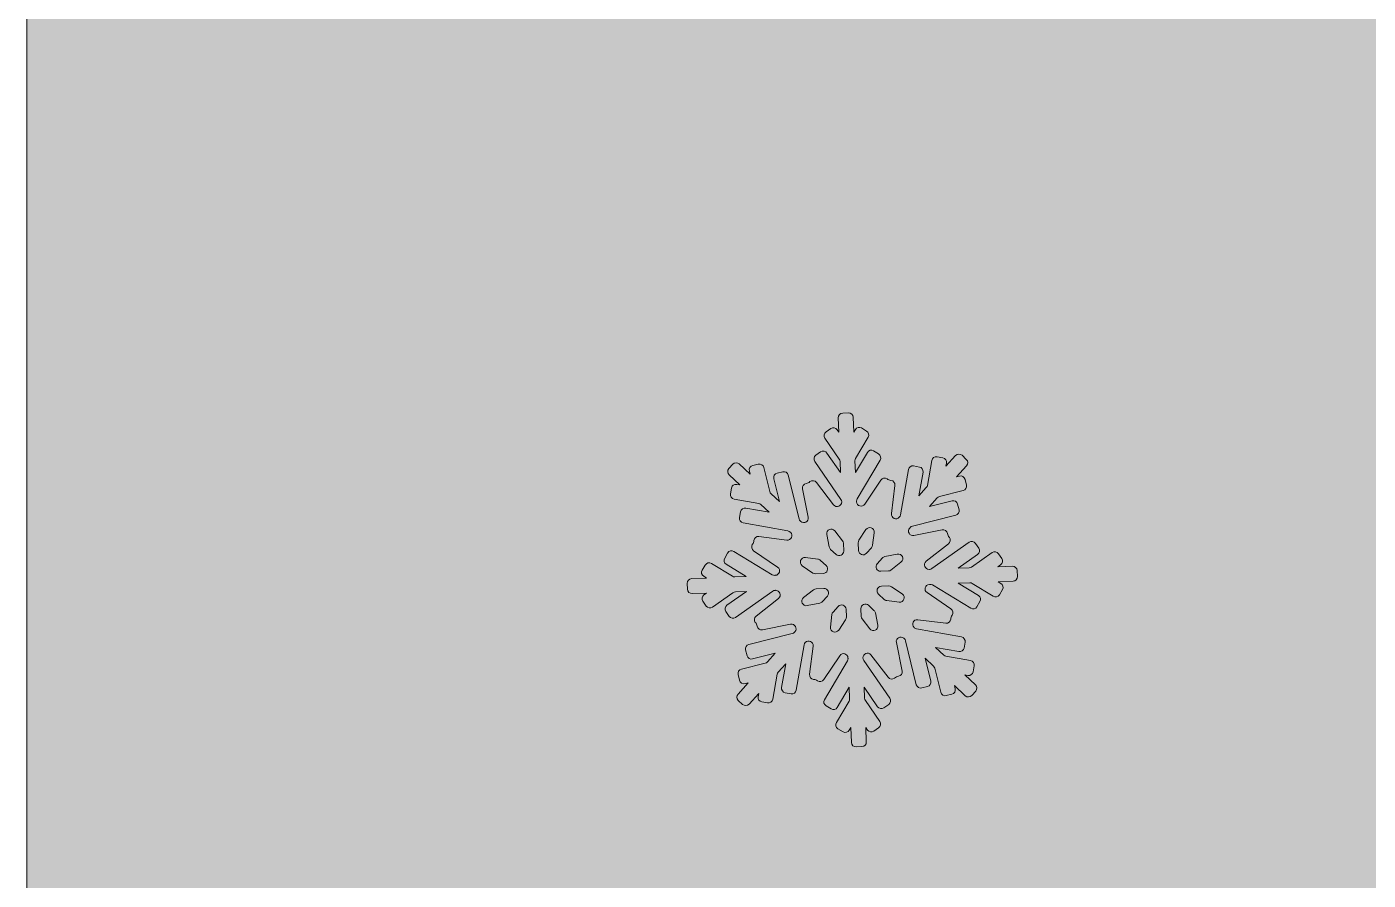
# Model space of a CAD drawing. Header units: millimetres. Extents: x 66 to 235, y -115 to -12.
# Drawn here: x 161.42 to 180.83, y -86.54 to -74.19 of the extents above; entities that cross this region are included whole.
import ezdxf

# ---------------------------------------------------------------- set-up
doc = ezdxf.new("R2010")
doc.units = ezdxf.units.MM
doc.header["$MEASUREMENT"] = 0
doc.layers.add('engraving', color=7, linetype='Continuous')
doc.layers.add('Layer 1', color=7, linetype='Continuous')

# ---------------------------------------------------------------- blocks, each defined once
blk = doc.blocks.new('block 2')
at = {"layer": 'engraving', "lineweight": 0}
for points, knots in [([(175.753, -82.056), (175.752, -82.02), (175.721, -81.992), (175.685, -81.993), (175.685, -81.993), (175.476, -82.001), (175.476, -82.001), (175.476, -82.001), (175.515, -81.974), (175.515, -81.974), (175.545, -81.953), (175.552, -81.913), (175.531, -81.883), (175.531, -81.883), (175.483, -81.813), (175.483, -81.813), (175.462, -81.783), (175.421, -81.776), (175.391, -81.797), (175.391, -81.797), (175.095, -82.006), (175.095, -82.006), (175.085, -82.013), (175.072, -82.017), (175.06, -82.018), (175.06, -82.018), (174.9, -82.024), (174.9, -82.024), (174.9, -82.024), (175.182, -81.825), (175.182, -81.825), (175.211, -81.804), (175.218, -81.764), (175.198, -81.734), (175.198, -81.734), (175.149, -81.664), (175.149, -81.664), (175.128, -81.634), (175.087, -81.627), (175.057, -81.648), (175.057, -81.648), (174.519, -82.028), (174.519, -82.028), (174.508, -82.035), (174.496, -82.039), (174.483, -82.04), (174.483, -82.04), (174.48, -82.04), (174.48, -82.04), (174.417, -82.043), (174.387, -81.962), (174.437, -81.923), (174.437, -81.923), (174.76, -81.669), (174.76, -81.669), (174.788, -81.646), (174.793, -81.605), (174.772, -81.577), (174.772, -81.577), (174.761, -81.563), (174.761, -81.563), (174.755, -81.555), (174.751, -81.546), (174.749, -81.536), (174.749, -81.536), (174.746, -81.52), (174.746, -81.52), (174.739, -81.484), (174.704, -81.461), (174.668, -81.468), (174.668, -81.468), (174.26, -81.549), (174.26, -81.549), (174.198, -81.562), (174.156, -81.488), (174.199, -81.441), (174.199, -81.441), (174.206, -81.433), (174.206, -81.433), (174.215, -81.424), (174.226, -81.417), (174.238, -81.414), (174.238, -81.414), (174.864, -81.257), (174.864, -81.257), (174.899, -81.248), (174.92, -81.213), (174.912, -81.178), (174.912, -81.178), (174.891, -81.094), (174.891, -81.094), (174.882, -81.059), (174.847, -81.038), (174.812, -81.047), (174.812, -81.047), (174.484, -81.129), (174.484, -81.129), (174.484, -81.129), (174.597, -81.005), (174.597, -81.005), (174.605, -80.996), (174.617, -80.989), (174.629, -80.986), (174.629, -80.986), (174.972, -80.9), (174.972, -80.9), (175.007, -80.891), (175.028, -80.855), (175.02, -80.82), (175.02, -80.82), (174.999, -80.737), (174.999, -80.737), (174.99, -80.702), (174.955, -80.68), (174.92, -80.689), (174.92, -80.689), (174.875, -80.7), (174.875, -80.7), (174.875, -80.7), (175.022, -80.54), (175.022, -80.54), (175.046, -80.513), (175.044, -80.472), (175.018, -80.447), (175.018, -80.447), (174.956, -80.389), (174.956, -80.389), (174.929, -80.364), (174.887, -80.366), (174.863, -80.393), (174.863, -80.393), (174.722, -80.547), (174.722, -80.547), (174.722, -80.547), (174.73, -80.501), (174.73, -80.501), (174.737, -80.465), (174.713, -80.431), (174.677, -80.425), (174.677, -80.425), (174.594, -80.41), (174.594, -80.41), (174.558, -80.403), (174.524, -80.427), (174.518, -80.463), (174.518, -80.463), (174.455, -80.824), (174.455, -80.824), (174.453, -80.836), (174.447, -80.848), (174.439, -80.857), (174.439, -80.857), (174.331, -80.975), (174.331, -80.975), (174.331, -80.975), (174.391, -80.634), (174.391, -80.634), (174.397, -80.598), (174.373, -80.564), (174.338, -80.558), (174.338, -80.558), (174.255, -80.543), (174.255, -80.543), (174.219, -80.536), (174.185, -80.56), (174.179, -80.596), (174.179, -80.596), (174.064, -81.252), (174.064, -81.252), (174.062, -81.265), (174.057, -81.276), (174.048, -81.285), (174.048, -81.285), (174.048, -81.285), (174.048, -81.285), (174.005, -81.333), (173.927, -81.297), (173.935, -81.233), (173.935, -81.233), (173.984, -80.824), (173.984, -80.824), (173.989, -80.789), (173.963, -80.756), (173.927, -80.751), (173.927, -80.751), (173.912, -80.749), (173.912, -80.749), (173.901, -80.748), (173.892, -80.744), (173.883, -80.739), (173.883, -80.739), (173.87, -80.73), (173.87, -80.73), (173.84, -80.709), (173.799, -80.718), (173.779, -80.748), (173.779, -80.748), (173.55, -81.095), (173.55, -81.095), (173.515, -81.148), (173.432, -81.125), (173.429, -81.061), (173.429, -81.061), (173.429, -81.054), (173.429, -81.054), (173.429, -81.041), (173.432, -81.029), (173.438, -81.018), (173.438, -81.018), (173.77, -80.458), (173.77, -80.458), (173.789, -80.427), (173.779, -80.387), (173.748, -80.368), (173.748, -80.368), (173.676, -80.324), (173.676, -80.324), (173.644, -80.305), (173.604, -80.315), (173.585, -80.347), (173.585, -80.347), (173.412, -80.638), (173.412, -80.638), (173.412, -80.638), (173.405, -80.47), (173.405, -80.47), (173.405, -80.458), (173.408, -80.445), (173.415, -80.434), (173.415, -80.434), (173.597, -80.127), (173.597, -80.127), (173.615, -80.096), (173.605, -80.056), (173.575, -80.038), (173.575, -80.038), (173.502, -79.993), (173.502, -79.993), (173.471, -79.974), (173.43, -79.985), (173.412, -80.016), (173.412, -80.016), (173.389, -80.055), (173.389, -80.055), (173.389, -80.055), (173.38, -79.837), (173.38, -79.837), (173.378, -79.801), (173.348, -79.773), (173.312, -79.774), (173.312, -79.774), (173.228, -79.777), (173.228, -79.777), (173.191, -79.779), (173.163, -79.809), (173.165, -79.846), (173.165, -79.846), (173.173, -80.056), (173.173, -80.056), (173.173, -80.056), (173.147, -80.019), (173.147, -80.019), (173.127, -79.989), (173.085, -79.981), (173.056, -80.002), (173.056, -80.002), (172.987, -80.051), (172.987, -80.051), (172.957, -80.072), (172.95, -80.112), (172.97, -80.142), (172.97, -80.142), (173.179, -80.443), (173.179, -80.443), (173.186, -80.453), (173.19, -80.465), (173.19, -80.478), (173.19, -80.478), (173.197, -80.639), (173.197, -80.639), (173.197, -80.639), (173.001, -80.356), (173.001, -80.356), (172.98, -80.326), (172.939, -80.318), (172.909, -80.339), (172.909, -80.339), (172.84, -80.388), (172.84, -80.388), (172.811, -80.409), (172.804, -80.45), (172.824, -80.479), (172.824, -80.479), (173.202, -81.026), (173.202, -81.026), (173.209, -81.037), (173.213, -81.049), (173.214, -81.061), (173.214, -81.061), (173.214, -81.062), (173.214, -81.062), (173.216, -81.126), (173.135, -81.156), (173.096, -81.105), (173.096, -81.105), (172.848, -80.782), (172.848, -80.782), (172.825, -80.753), (172.784, -80.748), (172.755, -80.77), (172.755, -80.77), (172.743, -80.78), (172.743, -80.78), (172.735, -80.786), (172.725, -80.791), (172.715, -80.793), (172.715, -80.793), (172.7, -80.796), (172.7, -80.796), (172.664, -80.803), (172.641, -80.837), (172.648, -80.873), (172.648, -80.873), (172.729, -81.285), (172.729, -81.285), (172.742, -81.347), (172.667, -81.389), (172.62, -81.345), (172.62, -81.345), (172.616, -81.341), (172.616, -81.341), (172.607, -81.333), (172.6, -81.322), (172.597, -81.309), (172.597, -81.309), (172.44, -80.675), (172.44, -80.675), (172.431, -80.64), (172.396, -80.618), (172.361, -80.627), (172.361, -80.627), (172.279, -80.647), (172.279, -80.647), (172.244, -80.656), (172.222, -80.692), (172.231, -80.727), (172.231, -80.727), (172.313, -81.058), (172.313, -81.058), (172.313, -81.058), (172.192, -80.945), (172.192, -80.945), (172.183, -80.936), (172.176, -80.925), (172.173, -80.913), (172.173, -80.913), (172.087, -80.565), (172.087, -80.565), (172.078, -80.529), (172.042, -80.508), (172.007, -80.517), (172.007, -80.517), (171.926, -80.537), (171.926, -80.537), (171.89, -80.546), (171.869, -80.581), (171.878, -80.617), (171.878, -80.617), (171.889, -80.662), (171.889, -80.662), (171.889, -80.662), (171.731, -80.514), (171.731, -80.514), (171.705, -80.489), (171.663, -80.491), (171.638, -80.518), (171.638, -80.518), (171.581, -80.581), (171.581, -80.581), (171.557, -80.607), (171.558, -80.648), (171.585, -80.673), (171.585, -80.673), (171.739, -80.817), (171.739, -80.817), (171.739, -80.817), (171.694, -80.809), (171.694, -80.809), (171.658, -80.802), (171.624, -80.826), (171.617, -80.862), (171.617, -80.862), (171.603, -80.946), (171.603, -80.946), (171.596, -80.982), (171.62, -81.016), (171.656, -81.022), (171.656, -81.022), (172.012, -81.087), (172.012, -81.087), (172.024, -81.089), (172.036, -81.095), (172.045, -81.103), (172.045, -81.103), (172.163, -81.214), (172.163, -81.214), (172.163, -81.214), (171.826, -81.153), (171.826, -81.153), (171.79, -81.146), (171.756, -81.17), (171.75, -81.206), (171.75, -81.206), (171.735, -81.29), (171.735, -81.29), (171.729, -81.326), (171.752, -81.36), (171.788, -81.366), (171.788, -81.366), (172.436, -81.483), (172.436, -81.483), (172.448, -81.486), (172.46, -81.491), (172.469, -81.5), (172.469, -81.5), (172.472, -81.503), (172.472, -81.503), (172.519, -81.546), (172.482, -81.624), (172.419, -81.616), (172.419, -81.616), (172.015, -81.564), (172.015, -81.564), (171.979, -81.56), (171.946, -81.586), (171.942, -81.622), (171.942, -81.622), (171.94, -81.638), (171.94, -81.638), (171.939, -81.648), (171.935, -81.658), (171.93, -81.666), (171.93, -81.666), (171.92, -81.68), (171.92, -81.68), (171.901, -81.71), (171.909, -81.751), (171.938, -81.771), (171.938, -81.771), (172.286, -82.007), (172.286, -82.007), (172.339, -82.042), (172.315, -82.124), (172.252, -82.126), (172.252, -82.126), (172.244, -82.127), (172.244, -82.127), (172.231, -82.127), (172.218, -82.124), (172.207, -82.117), (172.207, -82.117), (171.654, -81.78), (171.654, -81.78), (171.623, -81.761), (171.582, -81.771), (171.563, -81.803), (171.563, -81.803), (171.52, -81.876), (171.52, -81.876), (171.502, -81.907), (171.512, -81.947), (171.542, -81.966), (171.542, -81.966), (171.833, -82.143), (171.833, -82.143), (171.833, -82.143), (171.667, -82.149), (171.667, -82.149), (171.654, -82.15), (171.642, -82.146), (171.631, -82.14), (171.631, -82.14), (171.328, -81.955), (171.328, -81.955), (171.296, -81.936), (171.256, -81.946), (171.237, -81.978), (171.237, -81.978), (171.194, -82.051), (171.194, -82.051), (171.175, -82.082), (171.185, -82.122), (171.216, -82.14), (171.216, -82.14), (171.256, -82.165), (171.256, -82.165), (171.256, -82.165), (171.041, -82.173), (171.041, -82.173), (171.005, -82.175), (170.976, -82.205), (170.978, -82.242), (170.978, -82.242), (170.981, -82.327), (170.981, -82.327), (170.983, -82.363), (171.013, -82.392), (171.049, -82.39), (171.049, -82.39), (171.258, -82.382), (171.258, -82.382), (171.258, -82.382), (171.22, -82.409), (171.22, -82.409), (171.19, -82.43), (171.183, -82.471), (171.203, -82.5), (171.203, -82.5), (171.252, -82.571), (171.252, -82.571), (171.273, -82.601), (171.314, -82.608), (171.344, -82.587), (171.344, -82.587), (171.64, -82.378), (171.64, -82.378), (171.65, -82.371), (171.662, -82.366), (171.675, -82.366), (171.675, -82.366), (171.835, -82.36), (171.835, -82.36), (171.835, -82.36), (171.553, -82.559), (171.553, -82.559), (171.524, -82.579), (171.517, -82.62), (171.537, -82.649), (171.537, -82.649), (171.586, -82.72), (171.586, -82.72), (171.606, -82.75), (171.648, -82.757), (171.677, -82.736), (171.677, -82.736), (172.216, -82.356), (172.216, -82.356), (172.226, -82.348), (172.239, -82.344), (172.251, -82.344), (172.251, -82.344), (172.254, -82.343), (172.254, -82.343), (172.318, -82.341), (172.347, -82.421), (172.298, -82.461), (172.298, -82.461), (171.975, -82.715), (171.975, -82.715), (171.946, -82.737), (171.941, -82.778), (171.963, -82.807), (171.963, -82.807), (171.974, -82.82), (171.974, -82.82), (171.98, -82.828), (171.984, -82.837), (171.986, -82.847), (171.986, -82.847), (171.989, -82.864), (171.989, -82.864), (171.996, -82.899), (172.031, -82.923), (172.066, -82.915), (172.066, -82.915), (172.474, -82.834), (172.474, -82.834), (172.536, -82.822), (172.578, -82.896), (172.536, -82.943), (172.536, -82.943), (172.529, -82.95), (172.529, -82.95), (172.52, -82.96), (172.509, -82.966), (172.496, -82.97), (172.496, -82.97), (171.871, -83.127), (171.871, -83.127), (171.836, -83.135), (171.814, -83.171), (171.823, -83.206), (171.823, -83.206), (171.844, -83.289), (171.844, -83.289), (171.852, -83.324), (171.888, -83.346), (171.923, -83.337), (171.923, -83.337), (172.251, -83.255), (172.251, -83.255), (172.251, -83.255), (172.138, -83.378), (172.138, -83.378), (172.129, -83.388), (172.118, -83.395), (172.105, -83.398), (172.105, -83.398), (171.763, -83.484), (171.763, -83.484), (171.727, -83.493), (171.706, -83.528), (171.715, -83.563), (171.715, -83.563), (171.735, -83.646), (171.735, -83.646), (171.744, -83.682), (171.78, -83.703), (171.815, -83.694), (171.815, -83.694), (171.86, -83.683), (171.86, -83.683), (171.86, -83.683), (171.713, -83.844), (171.713, -83.844), (171.689, -83.871), (171.69, -83.912), (171.717, -83.936), (171.717, -83.936), (171.779, -83.994), (171.779, -83.994), (171.805, -84.019), (171.847, -84.018), (171.872, -83.991), (171.872, -83.991), (172.012, -83.837), (172.012, -83.837), (172.012, -83.837), (172.004, -83.883), (172.004, -83.883), (171.998, -83.918), (172.022, -83.952), (172.057, -83.959), (172.057, -83.959), (172.14, -83.974), (172.14, -83.974), (172.176, -83.98), (172.21, -83.956), (172.217, -83.92), (172.217, -83.92), (172.279, -83.559), (172.279, -83.559), (172.282, -83.547), (172.287, -83.536), (172.296, -83.526), (172.296, -83.526), (172.403, -83.409), (172.403, -83.409), (172.403, -83.409), (172.344, -83.75), (172.344, -83.75), (172.338, -83.785), (172.361, -83.819), (172.397, -83.826), (172.397, -83.826), (172.48, -83.841), (172.48, -83.841), (172.516, -83.847), (172.55, -83.823), (172.556, -83.787), (172.556, -83.787), (172.67, -83.131), (172.67, -83.131), (172.672, -83.119), (172.678, -83.107), (172.686, -83.098), (172.686, -83.098), (172.686, -83.098), (172.686, -83.098), (172.73, -83.051), (172.808, -83.087), (172.8, -83.15), (172.8, -83.15), (172.75, -83.559), (172.75, -83.559), (172.746, -83.595), (172.771, -83.628), (172.807, -83.632), (172.807, -83.632), (172.823, -83.634), (172.823, -83.634), (172.833, -83.635), (172.843, -83.639), (172.851, -83.645), (172.851, -83.645), (172.864, -83.654), (172.864, -83.654), (172.895, -83.674), (172.936, -83.666), (172.956, -83.636), (172.956, -83.636), (173.185, -83.289), (173.185, -83.289), (173.22, -83.236), (173.303, -83.259), (173.305, -83.323), (173.305, -83.323), (173.306, -83.33), (173.306, -83.33), (173.306, -83.343), (173.303, -83.355), (173.296, -83.366), (173.296, -83.366), (172.964, -83.926), (172.964, -83.926), (172.946, -83.957), (172.956, -83.997), (172.987, -84.015), (172.987, -84.015), (173.059, -84.059), (173.059, -84.059), (173.09, -84.078), (173.131, -84.068), (173.15, -84.037), (173.15, -84.037), (173.322, -83.746), (173.322, -83.746), (173.322, -83.746), (173.329, -83.913), (173.329, -83.913), (173.33, -83.926), (173.326, -83.938), (173.32, -83.949), (173.32, -83.949), (173.138, -84.257), (173.138, -84.257), (173.119, -84.287), (173.129, -84.327), (173.16, -84.346), (173.16, -84.346), (173.233, -84.39), (173.233, -84.39), (173.264, -84.409), (173.304, -84.399), (173.323, -84.368), (173.323, -84.368), (173.346, -84.329), (173.346, -84.329), (173.346, -84.329), (173.355, -84.546), (173.355, -84.546), (173.356, -84.583), (173.387, -84.611), (173.423, -84.609), (173.423, -84.609), (173.507, -84.606), (173.507, -84.606), (173.543, -84.605), (173.572, -84.574), (173.57, -84.538), (173.57, -84.538), (173.562, -84.328), (173.562, -84.328), (173.562, -84.328), (173.587, -84.365), (173.587, -84.365), (173.608, -84.395), (173.649, -84.402), (173.679, -84.381), (173.679, -84.381), (173.748, -84.332), (173.748, -84.332), (173.777, -84.312), (173.785, -84.271), (173.764, -84.242), (173.764, -84.242), (173.556, -83.94), (173.556, -83.94), (173.549, -83.93), (173.545, -83.918), (173.544, -83.906), (173.544, -83.906), (173.538, -83.745), (173.538, -83.745), (173.538, -83.745), (173.734, -84.028), (173.734, -84.028), (173.754, -84.058), (173.796, -84.065), (173.825, -84.044), (173.825, -84.044), (173.895, -83.995), (173.895, -83.995), (173.924, -83.974), (173.931, -83.934), (173.911, -83.904), (173.911, -83.904), (173.532, -83.357), (173.532, -83.357), (173.525, -83.347), (173.521, -83.335), (173.521, -83.322), (173.521, -83.322), (173.521, -83.321), (173.521, -83.321), (173.518, -83.258), (173.599, -83.228), (173.638, -83.279), (173.638, -83.279), (173.887, -83.602), (173.887, -83.602), (173.909, -83.631), (173.951, -83.636), (173.98, -83.613), (173.98, -83.613), (173.992, -83.604), (173.992, -83.604), (174, -83.597), (174.01, -83.593), (174.02, -83.591), (174.02, -83.591), (174.035, -83.588), (174.035, -83.588), (174.071, -83.581), (174.094, -83.546), (174.087, -83.511), (174.087, -83.511), (174.005, -83.099), (174.005, -83.099), (173.993, -83.036), (174.068, -82.995), (174.115, -83.038), (174.115, -83.038), (174.119, -83.042), (174.119, -83.042), (174.128, -83.051), (174.134, -83.062), (174.137, -83.074), (174.137, -83.074), (174.294, -83.709), (174.294, -83.709), (174.303, -83.744), (174.339, -83.765), (174.374, -83.757), (174.374, -83.757), (174.456, -83.736), (174.456, -83.736), (174.491, -83.727), (174.512, -83.692), (174.503, -83.657), (174.503, -83.657), (174.421, -83.325), (174.421, -83.325), (174.421, -83.325), (174.543, -83.439), (174.543, -83.439), (174.552, -83.447), (174.559, -83.459), (174.562, -83.471), (174.562, -83.471), (174.648, -83.819), (174.648, -83.819), (174.657, -83.854), (174.692, -83.876), (174.728, -83.867), (174.728, -83.867), (174.809, -83.846), (174.809, -83.846), (174.844, -83.838), (174.866, -83.802), (174.857, -83.767), (174.857, -83.767), (174.846, -83.722), (174.846, -83.722), (174.846, -83.722), (175.003, -83.869), (175.003, -83.869), (175.03, -83.894), (175.072, -83.893), (175.097, -83.866), (175.097, -83.866), (175.154, -83.803), (175.154, -83.803), (175.178, -83.776), (175.176, -83.735), (175.15, -83.711), (175.15, -83.711), (174.996, -83.567), (174.996, -83.567), (174.996, -83.567), (175.041, -83.575), (175.041, -83.575), (175.077, -83.581), (175.111, -83.557), (175.117, -83.522), (175.117, -83.522), (175.132, -83.437), (175.132, -83.437), (175.138, -83.402), (175.115, -83.368), (175.079, -83.361), (175.079, -83.361), (174.723, -83.297), (174.723, -83.297), (174.71, -83.295), (174.699, -83.289), (174.69, -83.28), (174.69, -83.28), (174.572, -83.17), (174.572, -83.17), (174.572, -83.17), (174.909, -83.231), (174.909, -83.231), (174.945, -83.237), (174.979, -83.213), (174.985, -83.178), (174.985, -83.178), (175, -83.093), (175, -83.093), (175.006, -83.058), (174.982, -83.024), (174.947, -83.017), (174.947, -83.017), (174.299, -82.9), (174.299, -82.9), (174.286, -82.898), (174.275, -82.892), (174.265, -82.884), (174.265, -82.884), (174.262, -82.881), (174.262, -82.881), (174.216, -82.837), (174.252, -82.76), (174.315, -82.768), (174.315, -82.768), (174.719, -82.819), (174.719, -82.819), (174.755, -82.824), (174.788, -82.798), (174.793, -82.762), (174.793, -82.762), (174.795, -82.745), (174.795, -82.745), (174.796, -82.735), (174.799, -82.726), (174.805, -82.717), (174.805, -82.717), (174.814, -82.703), (174.814, -82.703), (174.834, -82.673), (174.826, -82.633), (174.796, -82.613), (174.796, -82.613), (174.449, -82.377), (174.449, -82.377), (174.396, -82.341), (174.42, -82.26), (174.483, -82.257), (174.483, -82.257), (174.491, -82.257), (174.491, -82.257), (174.504, -82.256), (174.517, -82.26), (174.528, -82.266), (174.528, -82.266), (175.081, -82.603), (175.081, -82.603), (175.112, -82.622), (175.153, -82.612), (175.171, -82.581), (175.171, -82.581), (175.215, -82.507), (175.215, -82.507), (175.233, -82.477), (175.223, -82.437), (175.192, -82.418), (175.192, -82.418), (174.902, -82.241), (174.902, -82.241), (174.902, -82.241), (175.067, -82.234), (175.067, -82.234), (175.08, -82.234), (175.093, -82.237), (175.104, -82.244), (175.104, -82.244), (175.407, -82.429), (175.407, -82.429), (175.438, -82.448), (175.479, -82.437), (175.498, -82.406), (175.498, -82.406), (175.541, -82.333), (175.541, -82.333), (175.559, -82.302), (175.549, -82.262), (175.519, -82.243), (175.519, -82.243), (175.478, -82.218), (175.478, -82.218), (175.478, -82.218), (175.694, -82.21), (175.694, -82.21), (175.73, -82.209), (175.758, -82.178), (175.757, -82.142), (175.757, -82.142), (175.753, -82.056), (175.753, -82.056)], [0, 0, 0, 0, 1, 1, 1, 2, 2, 2, 3, 3, 3, 4, 4, 4, 5, 5, 5, 6, 6, 6, 7, 7, 7, 8, 8, 8, 9, 9, 9, 10, 10, 10, 11, 11, 11, 12, 12, 12, 13, 13, 13, 14, 14, 14, 15, 15, 15, 16, 16, 16, 17, 17, 17, 18, 18, 18, 19, 19, 19, 20, 20, 20, 21, 21, 21, 22, 22, 22, 23, 23, 23, 24, 24, 24, 25, 25, 25, 26, 26, 26, 27, 27, 27, 28, 28, 28, 29, 29, 29, 30, 30, 30, 31, 31, 31, 32, 32, 32, 33, 33, 33, 34, 34, 34, 35, 35, 35, 36, 36, 36, 37, 37, 37, 38, 38, 38, 39, 39, 39, 40, 40, 40, 41, 41, 41, 42, 42, 42, 43, 43, 43, 44, 44, 44, 45, 45, 45, 46, 46, 46, 47, 47, 47, 48, 48, 48, 49, 49, 49, 50, 50, 50, 51, 51, 51, 52, 52, 52, 53, 53, 53, 54, 54, 54, 55, 55, 55, 56, 56, 56, 57, 57, 57, 58, 58, 58, 59, 59, 59, 60, 60, 60, 61, 61, 61, 62, 62, 62, 63, 63, 63, 64, 64, 64, 65, 65, 65, 66, 66, 66, 67, 67, 67, 68, 68, 68, 69, 69, 69, 70, 70, 70, 71, 71, 71, 72, 72, 72, 73, 73, 73, 74, 74, 74, 75, 75, 75, 76, 76, 76, 77, 77, 77, 78, 78, 78, 79, 79, 79, 80, 80, 80, 81, 81, 81, 82, 82, 82, 83, 83, 83, 84, 84, 84, 85, 85, 85, 86, 86, 86, 87, 87, 87, 88, 88, 88, 89, 89, 89, 90, 90, 90, 91, 91, 91, 92, 92, 92, 93, 93, 93, 94, 94, 94, 95, 95, 95, 96, 96, 96, 97, 97, 97, 98, 98, 98, 99, 99, 99, 100, 100, 100, 101, 101, 101, 102, 102, 102, 103, 103, 103, 104, 104, 104, 105, 105, 105, 106, 106, 106, 107, 107, 107, 108, 108, 108, 109, 109, 109, 110, 110, 110, 111, 111, 111, 112, 112, 112, 113, 113, 113, 114, 114, 114, 115, 115, 115, 116, 116, 116, 117, 117, 117, 118, 118, 118, 119, 119, 119, 120, 120, 120, 121, 121, 121, 122, 122, 122, 123, 123, 123, 124, 124, 124, 125, 125, 125, 126, 126, 126, 127, 127, 127, 128, 128, 128, 129, 129, 129, 130, 130, 130, 131, 131, 131, 132, 132, 132, 133, 133, 133, 134, 134, 134, 135, 135, 135, 136, 136, 136, 137, 137, 137, 138, 138, 138, 139, 139, 139, 140, 140, 140, 141, 141, 141, 142, 142, 142, 143, 143, 143, 144, 144, 144, 145, 145, 145, 146, 146, 146, 147, 147, 147, 148, 148, 148, 149, 149, 149, 150, 150, 150, 151, 151, 151, 152, 152, 152, 153, 153, 153, 154, 154, 154, 155, 155, 155, 156, 156, 156, 157, 157, 157, 158, 158, 158, 159, 159, 159, 160, 160, 160, 161, 161, 161, 162, 162, 162, 163, 163, 163, 164, 164, 164, 165, 165, 165, 166, 166, 166, 167, 167, 167, 168, 168, 168, 169, 169, 169, 170, 170, 170, 171, 171, 171, 172, 172, 172, 173, 173, 173, 174, 174, 174, 175, 175, 175, 176, 176, 176, 177, 177, 177, 178, 178, 178, 179, 179, 179, 180, 180, 180, 181, 181, 181, 182, 182, 182, 183, 183, 183, 184, 184, 184, 185, 185, 185, 186, 186, 186, 187, 187, 187, 188, 188, 188, 189, 189, 189, 190, 190, 190, 191, 191, 191, 192, 192, 192, 193, 193, 193, 194, 194, 194, 195, 195, 195, 196, 196, 196, 197, 197, 197, 198, 198, 198, 199, 199, 199, 200, 200, 200, 201, 201, 201, 202, 202, 202, 203, 203, 203, 204, 204, 204, 205, 205, 205, 206, 206, 206, 207, 207, 207, 208, 208, 208, 209, 209, 209, 210, 210, 210, 211, 211, 211, 212, 212, 212, 213, 213, 213, 214, 214, 214, 215, 215, 215, 216, 216, 216, 217, 217, 217, 218, 218, 218, 219, 219, 219, 220, 220, 220, 221, 221, 221, 222, 222, 222, 223, 223, 223, 224, 224, 224, 225, 225, 225, 226, 226, 226, 227, 227, 227, 228, 228, 228, 229, 229, 229, 230, 230, 230, 231, 231, 231, 232, 232, 232, 233, 233, 233, 234, 234, 234, 235, 235, 235, 236, 236, 236, 237, 237, 237, 238, 238, 238, 239, 239, 239, 240, 240, 240, 241, 241, 241, 242, 242, 242, 243, 243, 243, 244, 244, 244, 245, 245, 245, 246, 246, 246, 247, 247, 247, 248, 248, 248, 249, 249, 249, 250, 250, 250, 251, 251, 251, 252, 252, 252, 253, 253, 253, 254, 254, 254, 255, 255, 255, 256, 256, 256, 257, 257, 257, 258, 258, 258, 259, 259, 259, 260, 260, 260, 261, 261, 261, 262, 262, 262, 263, 263, 263, 264, 264, 264, 265, 265, 265, 266, 266, 266, 267, 267, 267, 268, 268, 268, 269, 269, 269, 270, 270, 270, 271, 271, 271, 272, 272, 272, 273, 273, 273, 274, 274, 274, 275, 275, 275, 276, 276, 276, 277, 277, 277, 278, 278, 278, 279, 279, 279, 280, 280, 280, 281, 281, 281, 282, 282, 282, 283, 283, 283, 284, 284, 284, 285, 285, 285, 286, 286, 286, 287, 287, 287, 288, 288, 288, 289, 289, 289, 290, 290, 290, 291, 291, 291, 292, 292, 292, 293, 293, 293, 294, 294, 294, 295, 295, 295, 296, 296, 296, 297, 297, 297, 298, 298, 298, 299, 299, 299, 300, 300, 300, 301, 301, 301, 302, 302, 302, 303, 303, 303, 304, 304, 304, 305, 305, 305, 306, 306, 306, 307, 307, 307, 308, 308, 308, 309, 309, 309, 310, 310, 310, 311, 311, 311, 312, 312, 312, 313, 313, 313, 314, 314, 314, 315, 315, 315, 316, 316, 316, 317, 317, 317, 318, 318, 318, 319, 319, 319, 320, 320, 320, 321, 321, 321, 322, 322, 322, 323, 323, 323, 324, 324, 324, 325, 325, 325, 326, 326, 326, 327, 327, 327, 328, 328, 328, 329, 329, 329, 330, 330, 330, 331, 331, 331, 332, 332, 332, 333, 333, 333, 334, 334, 334, 335, 335, 335, 336, 336, 336, 336]), ([(173.115, -81.482), (173.115, -81.482), (173.225, -81.625), (173.225, -81.625), (173.233, -81.636), (173.238, -81.649), (173.238, -81.662), (173.238, -81.662), (173.243, -81.774), (173.243, -81.774), (173.245, -81.832), (173.175, -81.864), (173.132, -81.824), (173.132, -81.824), (173.053, -81.75), (173.053, -81.75), (173.043, -81.741), (173.036, -81.728), (173.034, -81.715), (173.034, -81.715), (172.998, -81.535), (172.998, -81.535), (172.985, -81.467), (173.072, -81.427), (173.115, -81.482)], [0, 0, 0, 0, 1, 1, 1, 2, 2, 2, 3, 3, 3, 4, 4, 4, 5, 5, 5, 6, 6, 6, 7, 7, 7, 8, 8, 8, 8]), ([(173.458, -81.766), (173.458, -81.766), (173.453, -81.655), (173.453, -81.655), (173.453, -81.641), (173.457, -81.627), (173.464, -81.616), (173.464, -81.616), (173.564, -81.465), (173.564, -81.465), (173.602, -81.407), (173.692, -81.44), (173.684, -81.509), (173.684, -81.509), (173.662, -81.691), (173.662, -81.691), (173.66, -81.704), (173.654, -81.717), (173.645, -81.727), (173.645, -81.727), (173.572, -81.807), (173.572, -81.807), (173.532, -81.851), (173.46, -81.824), (173.458, -81.766)], [0, 0, 0, 0, 1, 1, 1, 2, 2, 2, 3, 3, 3, 4, 4, 4, 5, 5, 5, 6, 6, 6, 7, 7, 7, 8, 8, 8, 8]), ([(172.798, -82.093), (172.798, -82.093), (172.644, -81.988), (172.644, -81.988), (172.587, -81.949), (172.621, -81.86), (172.689, -81.869), (172.689, -81.869), (172.87, -81.892), (172.87, -81.892), (172.884, -81.893), (172.897, -81.899), (172.907, -81.909), (172.907, -81.909), (172.989, -81.986), (172.989, -81.986), (173.032, -82.026), (173.005, -82.097), (172.947, -82.1), (172.947, -82.1), (172.838, -82.104), (172.838, -82.104), (172.824, -82.104), (172.81, -82.1), (172.798, -82.093)], [0, 0, 0, 0, 1, 1, 1, 2, 2, 2, 3, 3, 3, 4, 4, 4, 5, 5, 5, 6, 6, 6, 7, 7, 7, 8, 8, 8, 8]), ([(173.728, -81.958), (173.728, -81.958), (173.803, -81.875), (173.803, -81.875), (173.813, -81.864), (173.825, -81.857), (173.839, -81.855), (173.839, -81.855), (174.019, -81.819), (174.019, -81.819), (174.087, -81.805), (174.127, -81.892), (174.072, -81.935), (174.072, -81.935), (173.927, -82.049), (173.927, -82.049), (173.916, -82.058), (173.903, -82.062), (173.889, -82.063), (173.889, -82.063), (173.779, -82.067), (173.779, -82.067), (173.72, -82.07), (173.688, -82.001), (173.728, -81.958)], [0, 0, 0, 0, 1, 1, 1, 2, 2, 2, 3, 3, 3, 4, 4, 4, 5, 5, 5, 6, 6, 6, 7, 7, 7, 8, 8, 8, 8]), ([(173.007, -82.426), (173.007, -82.426), (172.932, -82.509), (172.932, -82.509), (172.922, -82.519), (172.91, -82.526), (172.896, -82.529), (172.896, -82.529), (172.716, -82.565), (172.716, -82.565), (172.648, -82.578), (172.608, -82.492), (172.662, -82.449), (172.662, -82.449), (172.808, -82.335), (172.808, -82.335), (172.818, -82.326), (172.832, -82.321), (172.846, -82.321), (172.846, -82.321), (172.956, -82.316), (172.956, -82.316), (173.014, -82.314), (173.046, -82.383), (173.007, -82.426)], [0, 0, 0, 0, 1, 1, 1, 2, 2, 2, 3, 3, 3, 4, 4, 4, 5, 5, 5, 6, 6, 6, 7, 7, 7, 8, 8, 8, 8]), ([(173.936, -82.291), (173.936, -82.291), (174.09, -82.395), (174.09, -82.395), (174.147, -82.434), (174.114, -82.523), (174.045, -82.515), (174.045, -82.515), (173.865, -82.492), (173.865, -82.492), (173.851, -82.49), (173.838, -82.484), (173.828, -82.475), (173.828, -82.475), (173.746, -82.397), (173.746, -82.397), (173.703, -82.358), (173.73, -82.286), (173.788, -82.284), (173.788, -82.284), (173.897, -82.28), (173.897, -82.28), (173.911, -82.279), (173.925, -82.283), (173.936, -82.291)], [0, 0, 0, 0, 1, 1, 1, 2, 2, 2, 3, 3, 3, 4, 4, 4, 5, 5, 5, 6, 6, 6, 7, 7, 7, 8, 8, 8, 8]), ([(173.62, -82.901), (173.62, -82.901), (173.51, -82.758), (173.51, -82.758), (173.502, -82.748), (173.497, -82.735), (173.497, -82.721), (173.497, -82.721), (173.492, -82.61), (173.492, -82.61), (173.49, -82.551), (173.56, -82.519), (173.602, -82.56), (173.602, -82.56), (173.681, -82.633), (173.681, -82.633), (173.692, -82.643), (173.698, -82.655), (173.701, -82.669), (173.701, -82.669), (173.736, -82.849), (173.736, -82.849), (173.75, -82.917), (173.662, -82.956), (173.62, -82.901)], [0, 0, 0, 0, 1, 1, 1, 2, 2, 2, 3, 3, 3, 4, 4, 4, 5, 5, 5, 6, 6, 6, 7, 7, 7, 8, 8, 8, 8]), ([(173.277, -82.618), (173.277, -82.618), (173.281, -82.729), (173.281, -82.729), (173.282, -82.743), (173.278, -82.756), (173.27, -82.768), (173.27, -82.768), (173.171, -82.919), (173.171, -82.919), (173.132, -82.977), (173.042, -82.944), (173.051, -82.875), (173.051, -82.875), (173.073, -82.693), (173.073, -82.693), (173.074, -82.679), (173.08, -82.667), (173.089, -82.657), (173.089, -82.657), (173.163, -82.576), (173.163, -82.576), (173.202, -82.533), (173.274, -82.559), (173.277, -82.618)], [0, 0, 0, 0, 1, 1, 1, 2, 2, 2, 3, 3, 3, 4, 4, 4, 5, 5, 5, 6, 6, 6, 7, 7, 7, 8, 8, 8, 8])]:
    blk.add_open_spline(points, degree=3, knots=knots, dxfattribs=at)

msp = doc.modelspace()

# ---------------------------------------------------------------- hatches: boundary and pattern name
at = {"layer": 'Layer 1'}
h = msp.add_hatch(color=2, dxfattribs=at)
h.dxf.hatch_style = 2
edge = h.paths.add_edge_path()
edge.add_spline(control_points=[(189.578, -89.835), (189.578, -89.835), (189.578, -79.313), (189.578, -79.313), (189.578, -79.313), (229.416, -79.313), (229.416, -79.313), (229.416, -79.313), (229.416, -57.904), (229.416, -57.904), (229.416, -57.904), (189.578, -57.904), (189.578, -57.904), (189.578, -57.904), (189.578, -47.443), (189.578, -47.443), (189.578, -47.443), (233.43, -47.443), (233.43, -47.443), (233.43, -47.443), (233.43, -26.095), (233.43, -26.095), (233.43, -26.095), (205.577, -26.095), (205.577, -26.095), (204.814, -24.629), (203.335, -23.59), (201.607, -23.459), (203.112, -22.344), (204.092, -20.56), (204.092, -18.543), (204.092, -15.163), (201.352, -12.422), (197.972, -12.422), (194.591, -12.422), (191.851, -15.163), (191.851, -18.543), (191.851, -20.56), (192.831, -22.344), (194.336, -23.459), (192.608, -23.59), (191.129, -24.629), (190.366, -26.095), (190.366, -26.095), (161.418, -26.095), (161.418, -26.095), (161.418, -26.095), (161.418, -111.244), (161.418, -111.244), (161.418, -111.244), (234.525, -111.244), (234.525, -111.244), (234.525, -111.244), (234.525, -89.835), (234.525, -89.835), (234.525, -89.835), (189.578, -89.835), (189.578, -89.835)], knot_values=[0, 0, 0, 0, 1, 1, 1, 2, 2, 2, 3, 3, 3, 4, 4, 4, 5, 5, 5, 6, 6, 6, 7, 7, 7, 8, 8, 8, 9, 9, 9, 10, 10, 10, 11, 11, 11, 12, 12, 12, 13, 13, 13, 14, 14, 14, 15, 15, 15, 16, 16, 16, 17, 17, 17, 18, 18, 18, 19, 19, 19, 19], degree=3, periodic=1)
edge = h.paths.add_edge_path()
edge.add_spline(control_points=[(194.164, -18.543), (194.164, -16.444), (195.872, -14.736), (197.972, -14.736), (200.071, -14.736), (201.779, -16.444), (201.779, -18.543), (201.779, -20.643), (200.071, -22.351), (197.972, -22.351), (195.872, -22.351), (194.164, -20.643), (194.164, -18.543)], knot_values=[0, 0, 0, 0, 1, 1, 1, 2, 2, 2, 3, 3, 3, 4, 4, 4, 4], degree=3, periodic=1)

# ---------------------------------------------------------------- linework, layer by layer
at = {"layer": 'Layer 1', "lineweight": 0}
msp.add_open_spline([(189.578, -89.835), (189.578, -89.835), (189.578, -79.313), (189.578, -79.313), (189.578, -79.313), (229.416, -79.313), (229.416, -79.313), (229.416, -79.313), (229.416, -57.904), (229.416, -57.904), (229.416, -57.904), (189.578, -57.904), (189.578, -57.904), (189.578, -57.904), (189.578, -47.443), (189.578, -47.443), (189.578, -47.443), (233.43, -47.443), (233.43, -47.443), (233.43, -47.443), (233.43, -26.095), (233.43, -26.095), (233.43, -26.095), (205.577, -26.095), (205.577, -26.095), (204.814, -24.629), (203.335, -23.59), (201.607, -23.459), (203.112, -22.344), (204.092, -20.56), (204.092, -18.543), (204.092, -15.163), (201.352, -12.422), (197.972, -12.422), (194.591, -12.422), (191.851, -15.163), (191.851, -18.543), (191.851, -20.56), (192.831, -22.344), (194.336, -23.459), (192.608, -23.59), (191.129, -24.629), (190.366, -26.095), (190.366, -26.095), (161.418, -26.095), (161.418, -26.095), (161.418, -26.095), (161.418, -111.244), (161.418, -111.244), (161.418, -111.244), (234.525, -111.244), (234.525, -111.244), (234.525, -111.244), (234.525, -89.835), (234.525, -89.835), (234.525, -89.835), (189.578, -89.835), (189.578, -89.835)], degree=3, knots=[0, 0, 0, 0, 1, 1, 1, 2, 2, 2, 3, 3, 3, 4, 4, 4, 5, 5, 5, 6, 6, 6, 7, 7, 7, 8, 8, 8, 9, 9, 9, 10, 10, 10, 11, 11, 11, 12, 12, 12, 13, 13, 13, 14, 14, 14, 15, 15, 15, 16, 16, 16, 17, 17, 17, 18, 18, 18, 19, 19, 19, 19], dxfattribs=at)

# ---------------------------------------------------------------- block references
at = {"layer": 'engraving'}
msp.add_blockref('block 2', (0, 0), dxfattribs=at)

doc.saveas('drawing.dxf')
